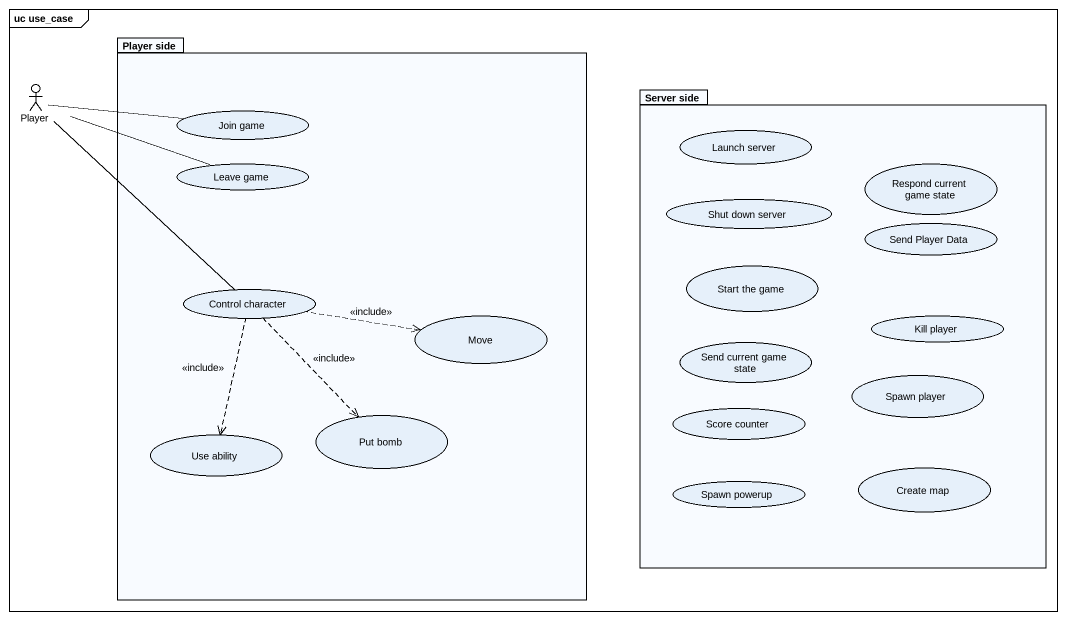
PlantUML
@startuml
mainframe uc use_case
package "Player side" as Player_side {
  usecase "Join game" as Join_game
  usecase "Leave game" as Leave_game
  usecase "Control character" as Control_character
  usecase Move
  usecase "Put bomb" as Put_bomb
  usecase "Use ability" as Use_ability
}
actor Player
package "Server side" as Server_side {
  usecase "Launch server" as Launch_server
  usecase "Respond current game state" as Respond_current_game_state
  usecase "Shut down server" as Shut_down_server
  usecase "Send Player Data" as Send_Player_Data
  usecase "Start the game" as Start_the_game
  usecase "Kill player" as Kill_player
  usecase "Send current game state" as Send_current_game_state
  usecase "Spawn player" as Spawn_player
  usecase "Score counter" as Score_counter
  usecase "Spawn powerup" as Spawn_powerup
  usecase "Create map" as Create_map
}
Player -right- Join_game
Player -right- Leave_game
Player -- Control_character
Control_character .right.> Move : <<include>>
Control_character ..> Put_bomb : <<include>>
Control_character ..> Use_ability : <<include>>
@enduml
